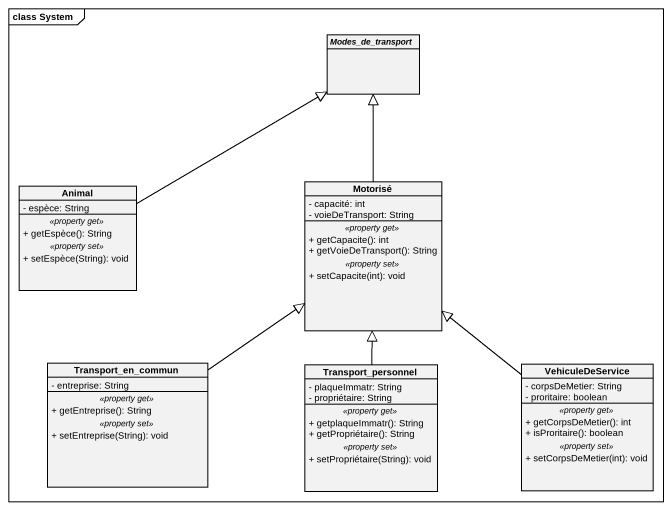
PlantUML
@startuml
mainframe class System
hide circle
hide empty members
skinparam classAttributeIconSize 0
abstract class Modes_de_transport
class Animal {
  - espèce: String
  .. <<property get>> ..
  + getEspèce(): String
  .. <<property set>> ..
  + setEspèce(String): void
}
class Motorisé {
  - capacité: int
  - voieDeTransport: String
  .. <<property get>> ..
  + getCapacite(): int
  + getVoieDeTransport(): String
  .. <<property set>> ..
  + setCapacite(int): void
}
class Transport_en_commun {
  - entreprise: String
  .. <<property get>> ..
  + getEntreprise(): String
  .. <<property set>> ..
  + setEntreprise(String): void
}
class Transport_personnel {
  - plaqueImmatr: String
  - propriétaire: String
  .. <<property get>> ..
  + getplaqueImmatr(): String
  + getPropriétaire(): String
  .. <<property set>> ..
  + setPropriétaire(String): void
}
class VehiculeDeService {
  - corpsDeMetier: String
  - proritaire: boolean
  .. <<property get>> ..
  + getCorpsDeMetier(): int
  + isProritaire(): boolean
  .. <<property set>> ..
  + setCorpsDeMetier(int): void
}
Animal -right-|> Modes_de_transport
Motorisé -up-|> Modes_de_transport
Transport_en_commun -up-|> Motorisé
Transport_personnel -up-|> Motorisé
VehiculeDeService -up-|> Motorisé
@enduml
